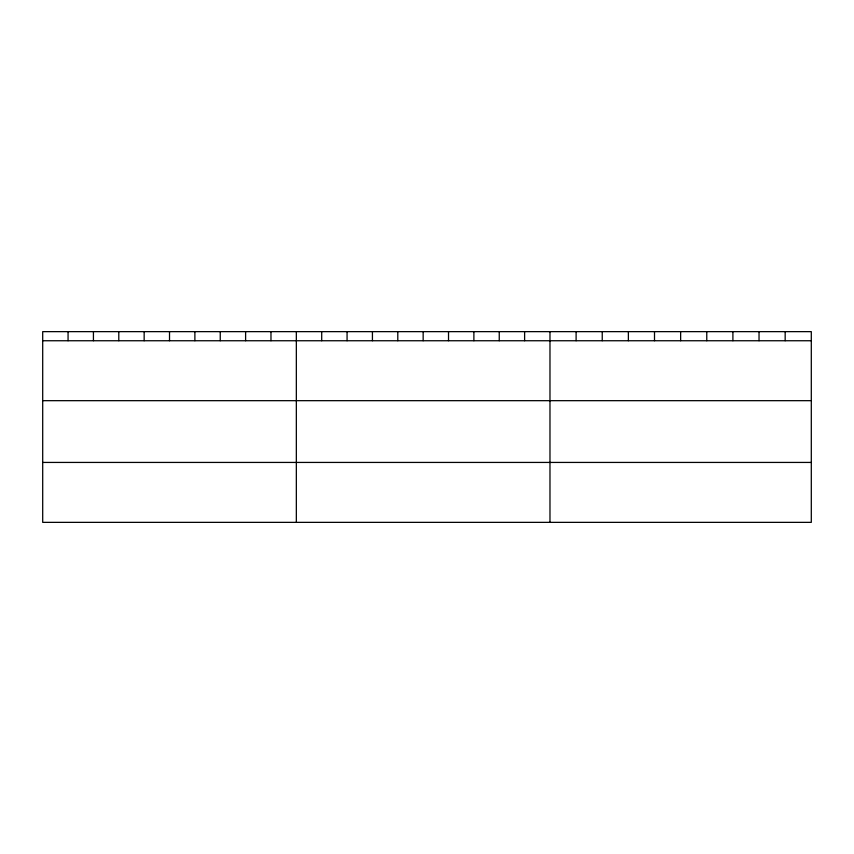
<?xml version="1.0" encoding="UTF-8"?>
<svg xmlns="http://www.w3.org/2000/svg" width="854" height="854" viewBox="0 0 854 854"><rect width="100%" height="100%" fill="white"/><g stroke="black" fill="none" stroke-linecap="round" stroke-linejoin="round"><path stroke-width="1.28" d="M811.3 400.675L811.3 331.64L42.7 331.64L42.7 522.36L811.3 522.36L811.3 400.675L42.7 400.675M42.7 340.746L811.3 340.746M42.7 462.43L811.3 462.43M785.168 331.64L785.168 340.746M759.035 331.64L759.035 340.746M732.903 331.64L732.903 340.746M706.77 331.64L706.77 340.746M680.638 331.64L680.638 340.746M654.506 331.64L654.506 340.746M628.373 331.64L628.373 340.746M602.241 331.64L602.241 340.746M576.108 331.64L576.108 340.746M549.976 331.64L549.976 522.36M524.612 331.64L524.612 340.746M499.248 331.64L499.248 340.746M473.885 331.64L473.885 340.746M448.521 331.64L448.521 340.746M423.157 331.64L423.157 340.746M397.793 331.64L397.793 340.746M372.429 331.64L372.429 340.746M347.066 331.64L347.066 340.746M321.702 331.64L321.702 340.746M296.338 331.64L296.338 522.36M270.974 331.64L270.974 340.746M245.61 331.64L245.61 340.746M220.247 331.64L220.247 340.746M194.883 331.64L194.883 340.746M169.519 331.64L169.519 340.746M144.155 331.64L144.155 340.746M118.791 331.64L118.791 340.746M93.428 331.64L93.428 340.746M68.064 331.64L68.064 340.746"/></g></svg>
